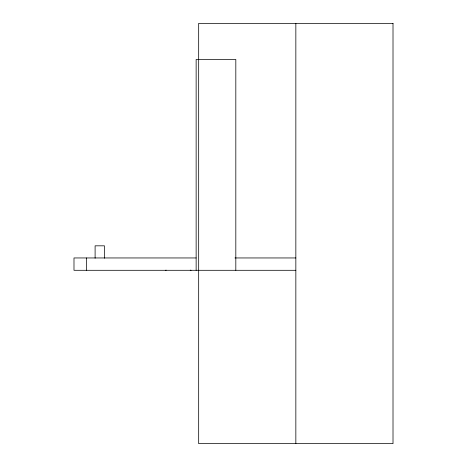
<?xml version="1.0" encoding="UTF-8"?>
<svg xmlns="http://www.w3.org/2000/svg" width="467" height="467" viewBox="0 0 467 467"><rect width="100%" height="100%" fill="white"/><g stroke="black" fill="none" stroke-linecap="round" stroke-linejoin="round"><path stroke-width="0.7" d="M196.14 257.953L73.99 257.953L73.99 270.3L295.844 270.3M234.93 257.953L295.844 257.953M295.844 23.35L295.844 443.65M235.817 270.3L235.817 59.461L196.14 59.461L196.14 270.3M104.456 258.222L104.456 245.823L95.105 245.823L95.105 258.222M86.407 257.953L86.407 270.3M166.147 270.148A2.16 2.16 0 0 1 165.353 270.3M191.044 270.3A2.16 2.16 0 0 1 190.25 270.148M393.01 23.35L198.673 23.35L198.673 443.65L393.01 443.65L393.01 23.35"/></g></svg>
